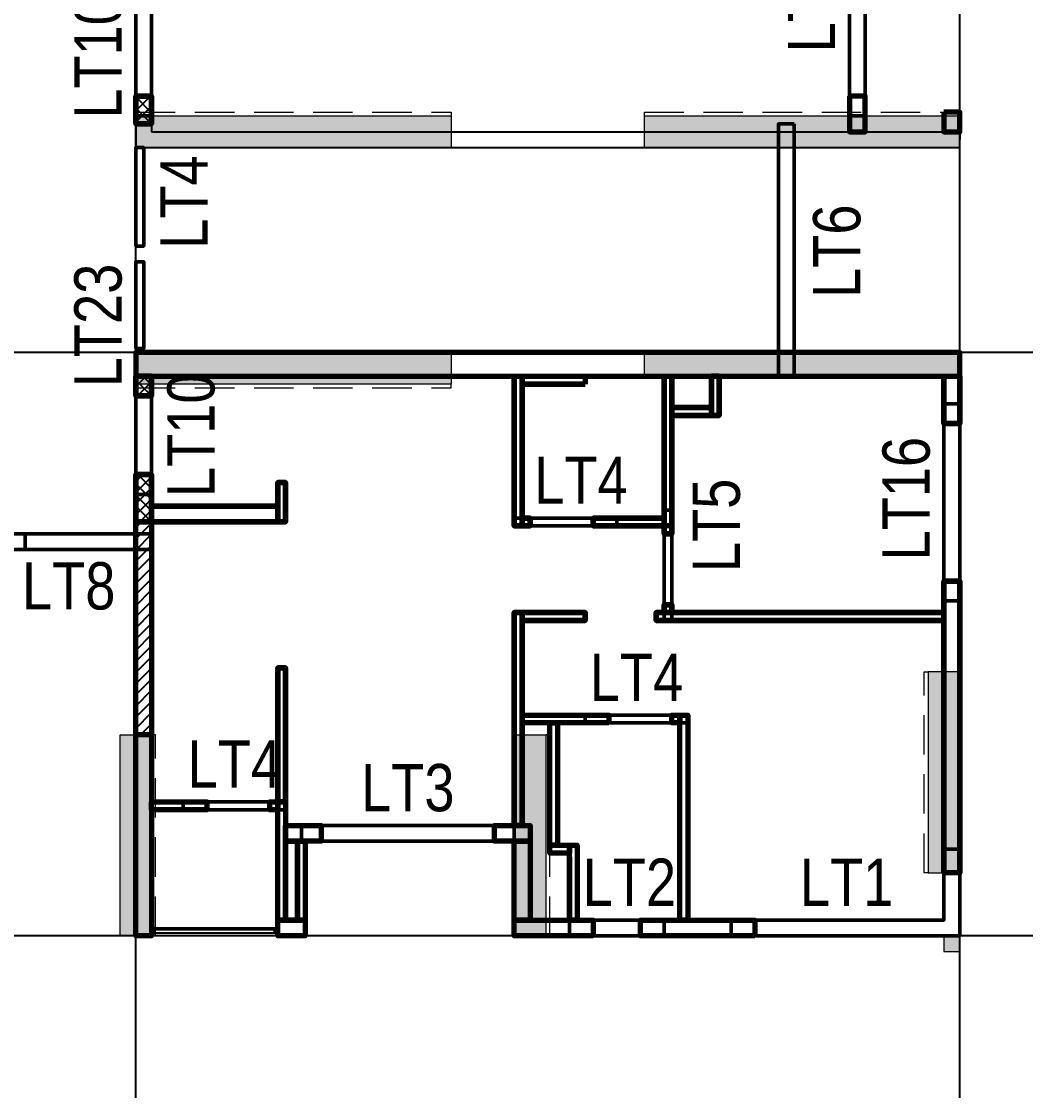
# Model space of a CAD drawing. Header units: millimetres. Extents: x -25197 to 555828, y -17247 to 174153.
# Drawn here: x 404135 to 416872, y 88286 to 101850 of the extents above; entities that cross this region are included whole.
import ezdxf
from ezdxf.enums import TextEntityAlignment as Align

# ---------------------------------------------------------------- set-up
doc = ezdxf.new("R2010")
doc.units = ezdxf.units.MM
doc.header["$LTSCALE"] = 250
for name, pattern in [('CHG_XX_Cot_Tang 1$0$MB_Luoi truc$0$HTT Hidden 21', [3, 2, -1]), ('CHG_XX_Luoi truc$0$MB_Luoi truc$0$Center101', [13, 10, -1, 1, -1]), ('MB Can ho 2PN goc-Type C$0$HIDDEN', [0.375, 0.25, -0.125])]:
    doc.linetypes.add(name, pattern=pattern)
for name, color, linetype, lineweight in [('CHG_XX_Cot_Tang 1$0$NS-Pier', 150, 'Continuous', 9), ('CHG_XX_Cot_Tang 1$0$NS-Pier @ 1 VP1', 150, 'Continuous', 9), ('CHG_XX_Cot_Tang 1$0$NS-Pier @ 1 VP2', 150, 'Continuous', 9), ('CHG_XX_Cot_Tang 1$0$NS-Pier @ 1 VP3', 150, 'Continuous', 9), ('CHG_XX_Cot_Tang 1$0$NS-Pier @ 1 VPModel', 150, 'Continuous', 9), ('CHG_XX_Cot_Tang 1$0$NS-Pier @ 100', 150, 'Continuous', 9), ('CHG_XX_Cot_Tang 1$0$NS-Pier @ 150', 150, 'Continuous', 9), ('CHG_XX_Cot_Tang 1$0$NS-Pier @ 200', 150, 'Continuous', 9), ('CHG_XX_Cot_Tang 1$0$NS-Pier @ 350', 150, 'Continuous', 9), ('CHG_XX_Cot_Tang 1$0$S_Concrete_Cont_2 Normal', 2, 'Continuous', 13), ('CTHEP', 2, 'Continuous', 50), ('MB Can ho 2PN goc-Type C$0$Wall Line', 4, 'Continuous', 70), ('mb can ho 2pn_TW A$0$Wall Line', 4, 'Continuous', 70), ('mb_unitmix twa 1-20$0$Wall Line', 4, 'Continuous', 70), ('Net cat Tuong', 4, 'Continuous', 9)]:
    doc.layers.add(name, color=color, linetype=linetype, lineweight=lineweight)
for name, color, linetype in [('CHG_XX_Luoi truc$0$Grid', 34, 'Continuous'), ('CHG_XX_Luoi truc$0$Grid Line', 8, 'CHG_XX_Luoi truc$0$MB_Luoi truc$0$Center101'), ('MB Can ho 2PN goc-Type C$0$Brick Wall', 4, 'Continuous'), ('mb can ho 2pn_TW A$0$Brick Wall', 4, 'Continuous'), ('mb_unitmix twa 1-20$0$Wall Hatch', 134, 'Continuous'), ('TEXT', 21, 'Continuous')]:
    doc.layers.add(name, color=color, linetype=linetype)
doc.styles.add('CHG_XX_Luoi truc$0$MB_Luoi truc$0$Grid A-F$0$VNI-HelveCB', font='VHELVCB_0.TTF')
doc.styles.add('TTP-HelCon', font='VHELVCN_0.TTF')

# ---------------------------------------------------------------- blocks, each defined once
blk = doc.blocks.new('*U2169')
at = {"layer": 'CHG_XX_Luoi truc$0$Grid Line'}
blk.add_line((0, 0), (0, 608), dxfattribs=at)
at = {"layer": 'CHG_XX_Luoi truc$0$Grid', "lineweight": -2, "style": 'CHG_XX_Luoi truc$0$MB_Luoi truc$0$Grid A-F$0$VNI-HelveCB'}
for tag, p in [('GRIDSUB', (0, 617)), ('GRID', (0, -9))]:
    blk.add_attdef(tag, text='', height=5, dxfattribs=at).set_placement(p, align=Align.MIDDLE)
blk = doc.blocks.new('*U2171')
at = {"layer": 'CHG_XX_Luoi truc$0$Grid Line'}
blk.add_line((0, 0), (0, 438), dxfattribs=at)
at = {"layer": 'CHG_XX_Luoi truc$0$Grid', "lineweight": -2, "style": 'CHG_XX_Luoi truc$0$MB_Luoi truc$0$Grid A-F$0$VNI-HelveCB'}
for tag, p in [('GRIDSUB', (0, 447)), ('GRID', (0, -9))]:
    blk.add_attdef(tag, text='', height=5, dxfattribs=at).set_placement(p, align=Align.MIDDLE)
blk = doc.blocks.new('CHG_XX_Luoi truc')
at = {"layer": 'CHG_XX_Luoi truc$0$Grid', "xscale": 300, "yscale": 300, "zscale": 300}
for p in [(12250, -12747), (22700, -12747)]:
    blk.add_blockref('*U2169', p, dxfattribs=at)
at = {"layer": 'CHG_XX_Luoi truc$0$Grid', "xscale": 300.0000000000013, "yscale": 300.0000000000013, "zscale": 300.0000000000013, "rotation": 90}
for p in [(110703, 97650), (110703, 90250)]:
    blk.add_blockref('*U2171', p, dxfattribs=at)
blk = doc.blocks.new('*U2323')
at = {"layer": 'CHG_XX_Cot_Tang 1$0$NS-Pier @ 1 VP1'}
h = blk.add_hatch(color=256, dxfattribs=at)
h.dxf.hatch_style = 1
h.paths.add_polyline_path([(400, 0), (0, 0), (0, -2550), (400, -2550)])
at = {"layer": 'CHG_XX_Cot_Tang 1$0$NS-Pier @ 1 VP2'}
h = blk.add_hatch(color=256, dxfattribs=at)
h.dxf.hatch_style = 1
h.paths.add_polyline_path([(400, 0), (0, 0), (0, -2550), (400, -2550)])
at = {"layer": 'CHG_XX_Cot_Tang 1$0$NS-Pier @ 1 VP3'}
h = blk.add_hatch(color=256, dxfattribs=at)
h.dxf.hatch_style = 1
h.paths.add_polyline_path([(400, 0), (0, 0), (0, -2550), (400, -2550)])
at = {"layer": 'CHG_XX_Cot_Tang 1$0$NS-Pier @ 1 VPModel'}
h = blk.add_hatch(color=256, dxfattribs=at)
h.dxf.hatch_style = 1
h.paths.add_polyline_path([(400, 0), (0, 0), (0, -2550), (400, -2550)])
at = {"layer": 'CHG_XX_Cot_Tang 1$0$NS-Pier @ 100'}
h = blk.add_hatch(color=256, dxfattribs=at)
h.dxf.hatch_style = 1
h.paths.add_polyline_path([(400, 0), (0, 0), (0, -2550), (400, -2550)])
at = {"layer": 'CHG_XX_Cot_Tang 1$0$NS-Pier @ 150'}
h = blk.add_hatch(color=256, dxfattribs=at)
h.dxf.hatch_style = 1
h.paths.add_polyline_path([(400, 0), (0, 0), (0, -2550), (400, -2550)])
at = {"layer": 'CHG_XX_Cot_Tang 1$0$NS-Pier @ 200'}
h = blk.add_hatch(color=256, dxfattribs=at)
h.dxf.hatch_style = 1
h.paths.add_polyline_path([(400, 0), (0, 0), (0, -2550), (400, -2550)])
at = {"layer": 'CHG_XX_Cot_Tang 1$0$NS-Pier @ 350'}
h = blk.add_hatch(color=256, dxfattribs=at)
h.dxf.hatch_style = 1
h.paths.add_polyline_path([(400, 0), (0, 0), (0, -2550), (400, -2550)])
blk = doc.blocks.new('CHG_XX_Cot_Tang 1$0$Block A_C450x2250')
at = {"layer": 'CHG_XX_Cot_Tang 1$0$NS-Pier', "color": 9, "linetype": 'CHG_XX_Cot_Tang 1$0$MB_Luoi truc$0$HTT Hidden 21'}
blk.add_lwpolyline([(0, 0), (-50, 0), (-50, -2550), (0, -2550)], dxfattribs=at)
at = {"layer": 'CHG_XX_Cot_Tang 1$0$NS-Pier'}
blk.add_lwpolyline([(400, -2550), (0, -2550), (0, 0), (400, 0)], close=True, dxfattribs=at)
blk.add_blockref('*U2323', (0, 0), dxfattribs=at)
blk = doc.blocks.new('CHG_XX_Cot_Tang 1$0$cot thong gio')
at = {"layer": 'CHG_XX_Cot_Tang 1$0$S_Concrete_Cont_2 Normal', "color": 3, "ltscale": 0.8}
blk.add_lwpolyline([(-100, -70), (100, -70), (100, 130), (-100, 130)], close=True, dxfattribs=at)
blk.add_solid([(-100, 130), (-100, -70), (100, 130), (100, -70)], dxfattribs=at)
blk = doc.blocks.new('CHG_XX_Cot_Tang 1$0$Block A_C10450x300')
at = {"layer": 'CHG_XX_Cot_Tang 1$0$NS-Pier', "true_color": 0x139b48}
h = blk.add_hatch(color=114, dxfattribs=at)
h.dxf.hatch_style = 1
h.paths.add_polyline_path([(6450, 100), (6450, -300), (10450, -300), (10450, 100)])
h.paths.add_polyline_path([(4000, -300), (4000, 100), (0, 100), (0, -300)])
at = {"layer": 'CHG_XX_Cot_Tang 1$0$NS-Pier', "color": 9, "linetype": 'CHG_XX_Cot_Tang 1$0$MB_Luoi truc$0$HTT Hidden 21'}
for points in [[(0, 100), (0, 150), (4000, 150), (4000, 100)], [(6450, 100), (6450, 150), (10450, 150), (10450, 100)]]:
    blk.add_lwpolyline(points, dxfattribs=at)
at = {"layer": 'CHG_XX_Cot_Tang 1$0$NS-Pier'}
for points in [[(0, 100), (4000, 100), (4000, -300), (0, -300)], [(6450, 100), (10450, 100), (10450, -300), (6450, -300)]]:
    blk.add_lwpolyline(points, close=True, dxfattribs=at)
blk = doc.blocks.new('CHG_XX_Cot_Tang 1')
at = {"layer": 'CHG_XX_Cot_Tang 1$0$NS-Pier', "true_color": 0x139b48}
h = blk.add_hatch(color=114, dxfattribs=at)
h.dxf.hatch_style = 1
h.paths.add_polyline_path([(18700, 97650), (18700, 97350), (22700, 97350), (22700, 97650)])
h.paths.add_polyline_path([(16250, 97250), (16250, 97650), (12250, 97650), (12250, 97250)])
at = {"layer": 'CHG_XX_Cot_Tang 1$0$NS-Pier'}
for points in [[(12250, 97650), (16250, 97650), (16250, 97250), (12250, 97250)], [(18700, 97650), (22700, 97650), (22700, 97350), (18700, 97350)]]:
    blk.add_lwpolyline(points, close=True, dxfattribs=at)
at = {"layer": 'CHG_XX_Cot_Tang 1$0$NS-Pier', "color": 9, "linetype": 'CHG_XX_Cot_Tang 1$0$MB_Luoi truc$0$HTT Hidden 21'}
blk.add_lwpolyline([(12250, 97250), (12250, 97200), (16250, 97200), (16250, 97250)], dxfattribs=at)
at = {"layer": 'CHG_XX_Cot_Tang 1$0$NS-Pier'}
for name, p in [('CHG_XX_Luoi truc', (0, 0)), ('CHG_XX_Cot_Tang 1$0$Block A_C10450x300', (12250, 100550))]:
    blk.add_blockref(name, p, dxfattribs=at)
at = {"layer": 'CHG_XX_Cot_Tang 1$0$NS-Pier', "xscale": -1, "rotation": 180}
blk.add_blockref('CHG_XX_Cot_Tang 1$0$Block A_C450x2250', (22300, 91050), dxfattribs=at)
at = {"layer": 'CHG_XX_Cot_Tang 1$0$NS-Pier', "rotation": 180}
for p in [(12450, 90250), (17450, 90250)]:
    blk.add_blockref('CHG_XX_Cot_Tang 1$0$Block A_C450x2250', p, dxfattribs=at)
at = {"layer": 'CHG_XX_Cot_Tang 1$0$S_Concrete_Cont_2 Normal'}
blk.add_blockref('CHG_XX_Cot_Tang 1$0$cot thong gio', (22600, 90119.6), dxfattribs=at)
blk = doc.blocks.new('*U1894')
at = {"color": 9}
blk.add_lwpolyline([(0, 50), (1600, 50), (1600, -50), (0, -50)], close=True, dxfattribs=at)
blk.add_lwpolyline([(0, 50), (1600, 50), (1600, -30), (0, -30)], close=True)
at = {"color": 151}
blk.add_lwpolyline([(1600, 10), (0, 10), (0, 50), (1600, 50)], close=True, dxfattribs=at)
at = {"color": 2}
for points in [[(0, 10), (40, 10), (40, -30), (0, -30)], [(1560, 10), (1600, 10), (1600, -30), (1560, -30)]]:
    blk.add_lwpolyline(points, close=True, dxfattribs=at)
at = {"color": 250, "linetype": 'MB Can ho 2PN goc-Type C$0$HIDDEN'}
for points in [[(0, 10), (40, -30)], [(0, -30), (40, 10)], [(1560, 10), (1600, -30)], [(1560, -30), (1600, 10)]]:
    blk.add_lwpolyline(points, dxfattribs=at)
blk = doc.blocks.new('*U1611')
at = {"layer": 'MB Can ho 2PN goc-Type C$0$Wall Line'}
blk.add_lwpolyline([(-1900, 0), (0, 0), (0, 100), (-1900, 100)], close=True, dxfattribs=at)
blk = doc.blocks.new('*U1612')
at = {"layer": 'MB Can ho 2PN goc-Type C$0$Wall Line'}
blk.add_lwpolyline([(-2000, 0), (0, 0), (0, 100), (-2000, 100)], close=True, dxfattribs=at)
blk = doc.blocks.new('*U1600')
at = {"layer": 'MB Can ho 2PN goc-Type C$0$Wall Line'}
blk.add_lwpolyline([(-2700, 0), (0, 0), (0, 100), (-2700, 100)], close=True, dxfattribs=at)
blk = doc.blocks.new('*U1601')
at = {"layer": 'MB Can ho 2PN goc-Type C$0$Wall Line'}
blk.add_lwpolyline([(-2600, 0), (0, 0), (0, 100), (-2600, 100)], close=True, dxfattribs=at)
blk = doc.blocks.new('*U1986')
at = {"layer": 'MB Can ho 2PN goc-Type C$0$Wall Line'}
blk.add_lwpolyline([(-950, 0), (0, 0), (0, 100), (-950, 100)], close=True, dxfattribs=at)
blk = doc.blocks.new('*U1602')
at = {"layer": 'MB Can ho 2PN goc-Type C$0$Wall Line'}
blk.add_lwpolyline([(-1700, 0), (0, 0), (0, 100), (-1700, 100)], close=True, dxfattribs=at)
blk = doc.blocks.new('*U1603')
at = {"layer": 'MB Can ho 2PN goc-Type C$0$Wall Line'}
blk.add_lwpolyline([(-100, 0), (0, 0), (0, 100), (-100, 100)], close=True, dxfattribs=at)
blk = doc.blocks.new('*U1598')
at = {"layer": 'MB Can ho 2PN goc-Type C$0$Wall Line'}
blk.add_lwpolyline([(-500, 0), (0, 0), (0, 100), (-500, 100)], close=True, dxfattribs=at)
blk = doc.blocks.new('*U1608')
at = {"layer": 'MB Can ho 2PN goc-Type C$0$Wall Line'}
blk.add_lwpolyline([(0, 800), (0, 0), (100, 0), (100, 800)], close=True, dxfattribs=at)
blk = doc.blocks.new('*U1606')
at = {"layer": 'MB Can ho 2PN goc-Type C$0$Wall Line'}
blk.add_lwpolyline([(0, 100), (0, 0), (100, 0), (100, 100)], close=True, dxfattribs=at)
blk = doc.blocks.new('*U1613')
at = {"layer": 'MB Can ho 2PN goc-Type C$0$Wall Line'}
blk.add_lwpolyline([(0, 900), (0, 0), (100, 0), (100, 900)], close=True, dxfattribs=at)
blk = doc.blocks.new('*U1614')
at = {"layer": 'MB Can ho 2PN goc-Type C$0$Wall Line'}
blk.add_lwpolyline([(0, 3650), (0, 0), (100, 0), (100, 3650)], close=True, dxfattribs=at)
blk = doc.blocks.new('*U1607')
at = {"layer": 'MB Can ho 2PN goc-Type C$0$Wall Line'}
blk.add_lwpolyline([(0, 1100), (0, 0), (100, 0), (100, 1100)], close=True, dxfattribs=at)
blk = doc.blocks.new('*U1604')
at = {"layer": 'MB Can ho 2PN goc-Type C$0$Wall Line'}
blk.add_lwpolyline([(0, 250), (0, 0), (100, 0), (100, 250)], close=True, dxfattribs=at)
blk = doc.blocks.new('*U1985')
at = {"layer": 'MB Can ho 2PN goc-Type C$0$Wall Line'}
blk.add_lwpolyline([(0, 1600), (0, 0), (200, 0), (200, 1600)], close=True, dxfattribs=at)
blk = doc.blocks.new('*U1605')
at = {"layer": 'MB Can ho 2PN goc-Type C$0$Wall Line'}
blk.add_lwpolyline([(0, 700), (0, 0), (100, 0), (100, 700)], close=True, dxfattribs=at)
blk = doc.blocks.new('*U1609')
at = {"layer": 'MB Can ho 2PN goc-Type C$0$Wall Line'}
blk.add_lwpolyline([(-1500, 0), (0, 0), (0, 100), (-1500, 100)], close=True, dxfattribs=at)
blk = doc.blocks.new('*U1610')
at = {"layer": 'MB Can ho 2PN goc-Type C$0$Wall Line'}
blk.add_lwpolyline([(-1000, 0), (0, 0), (0, 100), (-1000, 100)], close=True, dxfattribs=at)
blk = doc.blocks.new('*U1591')
at = {"layer": 'MB Can ho 2PN goc-Type C$0$Wall Line'}
blk.add_lwpolyline([(-1000, 0), (0, 0), (0, 200), (-1000, 200)], close=True, dxfattribs=at)
blk = doc.blocks.new('*U1592')
at = {"layer": 'MB Can ho 2PN goc-Type C$0$Wall Line'}
blk.add_lwpolyline([(-3700, 0), (0, 0), (0, 200), (-3700, 200)], close=True, dxfattribs=at)
blk = doc.blocks.new('*U1593')
at = {"layer": 'MB Can ho 2PN goc-Type C$0$Wall Line'}
blk.add_lwpolyline([(-600, 0), (0, 0), (0, 200), (-600, 200)], close=True, dxfattribs=at)
blk = doc.blocks.new('*U1594')
at = {"layer": 'MB Can ho 2PN goc-Type C$0$Wall Line'}
blk.add_lwpolyline([(0, 1450), (0, 0), (200, 0), (200, 1450)], close=True, dxfattribs=at)
blk = doc.blocks.new('*U1595')
at = {"layer": 'MB Can ho 2PN goc-Type C$0$Wall Line'}
blk.add_lwpolyline([(0, 1000), (0, 0), (200, 0), (200, 1000)], close=True, dxfattribs=at)
blk = doc.blocks.new('*U1596')
at = {"layer": 'MB Can ho 2PN goc-Type C$0$Wall Line'}
blk.add_lwpolyline([(0, 350), (0, 0), (200, 0), (200, 350)], close=True, dxfattribs=at)
blk = doc.blocks.new('*U1597')
at = {"layer": 'MB Can ho 2PN goc-Type C$0$Wall Line'}
blk.add_lwpolyline([(0, 450), (0, 0), (200, 0), (200, 450)], close=True, dxfattribs=at)
blk = doc.blocks.new('*U1984')
at = {"layer": 'MB Can ho 2PN goc-Type C$0$Wall Line'}
blk.add_lwpolyline([(-1550, 0), (0, 0), (0, 100), (-1550, 100)], close=True, dxfattribs=at)
blk = doc.blocks.new('*U1599')
at = {"layer": 'MB Can ho 2PN goc-Type C$0$Wall Line'}
blk.add_lwpolyline([(0, 500), (0, 0), (100, 0), (100, 500)], close=True, dxfattribs=at)
blk = doc.blocks.new('*U1565')
at = {"layer": 'mb can ho 2pn_TW A$0$Wall Line'}
blk.add_lwpolyline([(0, -450), (0, 0), (-200, 0), (-200, -450)], close=True, dxfattribs=at)
blk = doc.blocks.new('*U1559')
at = {"layer": 'mb can ho 2pn_TW A$0$Wall Line'}
blk.add_lwpolyline([(0, -250), (0, 0), (-200, 0), (-200, -250)], close=True, dxfattribs=at)

msp = doc.modelspace()

# ---------------------------------------------------------------- hatches: boundary and pattern name
at = {"layer": 'mb_unitmix twa 1-20$0$Wall Hatch'}
h = msp.add_hatch(dxfattribs=at)
h.set_pattern_fill('LINE10', color=256, scale=100, angle=45, style=0, pattern_type=2)
h.set_pattern_definition([(45, (-1194282.71, 16882.05), (-70.710678, 70.710678), [])])
h.paths.add_polyline_path([(405586.05606, 100550.00001), (405586.05606, 100900.00001), (405786.05606, 100900.00001), (405786.05606, 100550.00001)])
h = msp.add_hatch(dxfattribs=at)
h.set_pattern_fill('LINE10', color=256, scale=100, angle=135, style=0, pattern_type=2)
h.set_pattern_definition([(135, (405636.06, 100700), (-70.71, -70.71), [])])
h.paths.add_polyline_path([(405786.05606, 100550.00001), (405786.05606, 100900.00001), (405586.05606, 100900.00001), (405586.05606, 100550.00001)])
h = msp.add_hatch(dxfattribs=at)
h.set_pattern_fill('LINE10', color=256, scale=100, angle=135, style=0, pattern_type=2)
h.set_pattern_definition([(135, (405636.06, 97250), (-70.71, -70.71), [])])
h.paths.add_polyline_path([(405786.05636, 97100), (405786.05636, 97350), (405586.05636, 97350), (405586.05636, 97100)])
h = msp.add_hatch(dxfattribs=at)
h.set_pattern_fill('LINE10', color=256, scale=100, angle=45, style=0, pattern_type=2)
h.set_pattern_definition([(45, (-1194182.71, 16882.05), (-70.710678, 70.710678), [])])
h.paths.add_polyline_path([(405586.05636, 97100), (405586.05636, 97350), (405786.05636, 97350), (405786.05636, 97100)])
h = msp.add_hatch(dxfattribs=at)
h.set_pattern_fill('LINE10', color=256, scale=100, angle=45, style=0, pattern_type=2)
h.set_pattern_definition([(45, (-1194532.71, 16882.05), (-70.710678, 70.710678), [])])
h.paths.add_polyline_path([(405586.05606, 95500), (405586.05606, 96100), (405786.05606, 96100), (405786.05606, 95500)])
h = msp.add_hatch(dxfattribs=at)
h.set_pattern_fill('LINE10', color=256, scale=100, angle=135, style=0, pattern_type=2)
h.set_pattern_definition([(135, (405636.06, 95650), (-70.71, -70.71), [])])
h.paths.add_polyline_path([(405786.05606, 95500), (405786.05606, 96100), (405586.05606, 96100), (405586.05606, 95500)])
h = msp.add_hatch(dxfattribs=at)
h.set_pattern_fill('LINE10', color=256, scale=100, angle=45, style=0, pattern_type=2)
h.set_pattern_definition([(45, (-1196632.71, 16882.05), (-70.710678, 70.710678), [])])
h.paths.add_polyline_path([(405586.05606, 92800), (405586.05606, 95500), (405786.05606, 95500), (405786.05606, 92800)])

# ---------------------------------------------------------------- linework, layer by layer
at = {"layer": 'CTHEP'}
for points in [[(414636.18185, 103350.00001), (414836.18185, 103350.00001), (414836.18185, 100650), (414636.18185, 100650)], [(405586.18215, 102150.00001), (405786.18215, 102150.00001), (405786.18215, 100650.00001), (405586.18215, 100650.00001)], [(413936.05606, 100550), (413736.05606, 100550), (413736.05606, 97350), (413936.05606, 97350)], [(405586.18184, 99000.00001), (405686.18185, 99000.00001), (405686.18185, 100250.00001), (405586.18184, 100250.00001)], [(405586.18185, 97700.00001), (405686.18188, 97700.00001), (405686.18188, 98800.00001), (405586.18185, 98800.00001)], [(405586.18185, 97350), (405786.18185, 97350), (405786.18185, 95850), (405586.18185, 95850)], [(415836.18185, 97000), (416036.18186, 97000), (416036.18186, 94500), (415836.18185, 94500)], [(412286.18185, 94250), (412286.18185, 95649.99998), (412386.18185, 95649.99998), (412386.18185, 94250)], [(410386.18185, 95549.99784), (411686.18183, 95549.99784), (411686.18183, 95449.99784), (410386.18185, 95449.99784)], [(403586.18215, 95150.00001), (405786.18185, 95150.00001), (405786.18185, 95350), (403586.18215, 95350)], [(405784.51067, 95350), (405784.51067, 95150), (404184.51067, 95150), (404184.51067, 95350)], [(411286.18183, 93049.99784), (412586.18181, 93049.99784), (412586.18181, 92949.99784), (411286.18183, 92949.99784)], [(406186.18187, 91950), (407486.18185, 91950), (407486.18185, 91850), (406186.18187, 91850)], [(407686.18185, 91650), (410386.18185, 91650), (410386.18185, 91450), (407686.18185, 91450)], [(413136.18185, 90450.00002), (413136.18185, 90250), (416036.18185, 90250), (416036.18186, 91350), (415836.18185, 91349.99998), (415836.18185, 90449.99998)], [(411087.6234, 90450), (412287.62342, 90450), (412287.62342, 90250), (411087.6234, 90250)]]:
    msp.add_lwpolyline(points, close=True, dxfattribs=at)
at = {"layer": 'MB Can ho 2PN goc-Type C$0$Brick Wall', "color": 6}
for p, q in [((412386.05604, 93050), (412386.05604, 92950)), ((410136.05606, 91650), (410386.05606, 91650)), ((410136.05606, 91450), (410136.05606, 91650))]:
    msp.add_line(p, q, dxfattribs=at)
at = {"layer": 'MB Can ho 2PN goc-Type C$0$Wall Line'}
for p, q in [((412886.05604, 96949.99999), (412886.05606, 97349.99999)), ((412986.05604, 96849.99998), (412986.05606, 97349.99998)), ((410486.05605, 97250), (411286.05606, 97250.00001)), ((412386.05606, 96950), (412886.05604, 96949.99999)), ((412386.05606, 96850), (412986.05604, 96849.99998)), ((410386.05606, 91650), (410386.05606, 94350)), ((410386.05606, 94350), (411286.05606, 94350)), ((411286.05606, 94350), (411286.05606, 94250)), ((411286.05606, 94250), (410486.05606, 94250)), ((410486.05606, 94250), (410486.05606, 93050.00001)), ((410486.05606, 93050.00001), (410936.05606, 93050.00001)), ((410936.05606, 93050.00001), (410936.05606, 93050)), ((410936.05606, 93050), (411386.05606, 93050)), ((411586.05606, 93050), (411586.05606, 92950)), ((410136.05606, 91650), (410386.05606, 91650)), ((410136.05606, 91450), (410136.05606, 91650)), ((410386.05606, 91450), (410136.05606, 91450)), ((410386.05606, 90250), (410386.05606, 91450)), ((411186.05606, 91350), (411186.05606, 90450)), ((411086.05606, 91250), (411086.05606, 90450)), ((416036.05606, 91050), (415836.05606, 91050)), ((416036.05606, 91050), (415836.05606, 91050)), ((410836.05606, 90450), (411086.05605, 90450)), ((411186.05606, 90450), (411386.05606, 90450)), ((411386.05606, 90450), (411386.05606, 90250)), ((411386.05606, 90250), (410386.05606, 90250))]:
    msp.add_line(p, q, dxfattribs=at)
for points in [[(412986.05606, 97350), (415836.05606, 97350), (415836.05606, 96750), (416036.05606, 96750), (416036.05606, 97650), (405586.05606, 97650), (405586.05606, 97100), (405786.05606, 97100), (405786.05606, 97350), (410386.05606, 97350), (410386.05606, 95450), (410586.05606, 95450), (410586.05606, 95550), (410486.05606, 95550), (410486.05606, 97250)], [(411286.05606, 97350), (412286.05606, 97350), (412286.05606, 95550), (411386.05606, 95550), (411386.05606, 95450), (412286.05606, 95450), (412286.05606, 95350), (412386.05606, 95350), (412386.05606, 96850.00001)], [(412386.05606, 96950), (412386.05606, 97350), (412386.05606, 97350), (412386.05606, 97350), (412886.05608, 97350)], [(416036.05606, 91050), (416036.05606, 94750), (415836.05606, 94750), (415836.05606, 94350), (412386.05606, 94350), (412386.05606, 94450), (412286.05606, 94450), (412286.05606, 94350), (412186.05606, 94350), (412186.05606, 94250), (415836.05606, 94250), (415836.05606, 91050)]]:
    msp.add_lwpolyline(points, dxfattribs=at)
for points in [[(405586.05606, 96100), (405786.05606, 96100), (405786.05606, 95700), (407386.05606, 95700), (407386.05606, 96000), (407486.05606, 96000), (407486.05606, 95500), (405786.05606, 95500), (405786.05606, 91950), (406486.05606, 91950), (406486.05606, 91850), (405786.05606, 91850), (405786.05606, 90250), (405586.05606, 90250)], [(407386.05606, 93650), (407486.05606, 93650), (407486.05606, 91650), (407936.05606, 91650), (407936.05606, 91450), (407736.05606, 91450), (407736.05606, 90250), (407386.05606, 90250), (407386.05606, 91850), (407286.05606, 91850), (407286.05606, 91950), (407386.05606, 91950)], [(407486.05606, 91450), (407636.05606, 91450), (407636.05606, 90450), (407486.05606, 90450)]]:
    msp.add_lwpolyline(points, close=True, dxfattribs=at)
at = {"layer": 'mb can ho 2pn_TW A$0$Brick Wall'}
for p, q in [((405586.05606, 100900.00001), (405686.05606, 100900.00001)), ((405586.05606, 100900.00001), (405586.05606, 100250.00001)), ((405786.05606, 100900.00001), (405686.05606, 100900.00001)), ((405786.05606, 100900.00001), (405786.05606, 100450.00001)), ((405786.05606, 100450.00001), (416036.05606, 100450.00001)), ((416036.05606, 100450.00001), (416036.05606, 100350.00001)), ((405586.05606, 100250.00001), (416036.05606, 100250.00001)), ((416036.05606, 100250.00001), (416036.05606, 100350.00001))]:
    msp.add_line(p, q, dxfattribs=at)
at = {"layer": 'mb_unitmix twa 1-20$0$Wall Line'}
for points in [[(405586.05606, 100550.00001), (405586.05606, 100900.00001), (405786.05606, 100900.00001), (405786.05606, 100550.00001)], [(405786.05606, 100550.00001), (405786.05606, 100900.00001), (405586.05606, 100900.00001), (405586.05606, 100550.00001)], [(405786.05636, 97100), (405786.05636, 97350), (405586.05636, 97350), (405586.05636, 97100)], [(405586.05636, 97100), (405586.05636, 97350), (405786.05636, 97350), (405786.05636, 97100)], [(405586.05606, 95500), (405586.05606, 96100), (405786.05606, 96100), (405786.05606, 95500)], [(405786.05606, 95500), (405786.05606, 96100), (405586.05606, 96100), (405586.05606, 95500)], [(405586.05606, 92800), (405586.05606, 95500), (405786.05606, 95500), (405786.05606, 92800)]]:
    msp.add_lwpolyline(points, close=True, dxfattribs=at)

# ---------------------------------------------------------------- block references
at = {"layer": 'MB Can ho 2PN goc-Type C$0$Brick Wall', "xscale": -1, "rotation": 270}
for name, p in [('*U1611', (410386.05606, 97350)), ('*U1608', (410486.05606, 97250)), ('*U1612', (412286.05606, 97350)), ('*U1598', (412886.05606, 97350)), ('*U1593', (415836.05606, 97350)), ('*U1599', (412386.05606, 96850)), ('*U1598', (407386.05606, 96000)), ('*U1985', (405786.05606, 95500)), ('*U1606', (410486.05606, 95450)), ('*U1613', (411386.05606, 95450)), ('*U1592', (415836.05606, 94750)), ('*U1603', (412286.05606, 94450)), ('*U1600', (410386.05606, 94350)), ('*U1608', (410486.05606, 94250)), ('*U1614', (412186.05606, 94250)), ('*U1602', (407386.05606, 93650)), ('*U1607', (410486.05606, 92950)), ('*U1606', (412386.05606, 92950)), ('*U1601', (412486.05601, 93050)), ('*U1984', (410836.05606, 92950)), ('*U1605', (405786.05606, 91850)), ('*U1606', (407286.05606, 91850)), ('*U1609', (407386.05606, 91950)), ('*U1597', (407486.05606, 91450)), ('*U1597', (410136.05606, 91450)), ('*U1610', (407636.05606, 91450)), ('*U1591', (410386.05606, 91450)), ('*U1604', (410836.05606, 91300)), ('*U1986', (411086.05606, 91400)), ('*U1596', (407386.05606, 90250)), ('*U1595', (410386.05606, 90250)), ('*U1594', (411986.05606, 90250))]:
    msp.add_blockref(name, p, dxfattribs=at)
at = {"layer": 'MB Can ho 2PN goc-Type C$0$Brick Wall'}
for name, p, rotation in [('*U1598', (412986.05606, 97350), 90), ('*U1599', (412386.05606, 96950), 270), ('*U1598', (407486.05606, 96000), 90), ('*U1985', (405786.05606, 95700), 270), ('*U1603', (412386.05606, 95450), 90), ('*U1603', (412386.05606, 94450), 90), ('*U1600', (410486.05606, 94350), 90), ('*U1608', (410486.05606, 94350), 270), ('*U1614', (412186.05606, 94350), 270), ('*U1602', (407486.05606, 93650), 90), ('*U1894', (407386.05606, 90300), 179.9999999999999)]:
    msp.add_blockref(name, p, dxfattribs=dict(at, rotation=rotation))
at = {"layer": 'mb can ho 2pn_TW A$0$Brick Wall', "rotation": 179.9999999999999}
for name, p in [('*U1565', (414636.05606, 100450.00001)), ('*U1559', (415836.05606, 100450.00001))]:
    msp.add_blockref(name, p, dxfattribs=at)
at = {"layer": 'Net cat Tuong'}
for name in ['CHG_XX_Luoi truc', 'CHG_XX_Cot_Tang 1', 'CHG_XX_Cot_Tang 1']:
    msp.add_blockref(name, (393336.05606, 0), dxfattribs=at)

# ---------------------------------------------------------------- texts
at = {"layer": 'TEXT', "style": 'TTP-HelCon'}
for s, p in [('LT3', (414636.18185, 102049.99998)), ('LT10', (405586.18215, 101400.00001)), ('LT4', (406676.08999, 99558.62044)), ('LT6', (414955.78905, 98934.87281)), ('LT23', (405586.18182, 97992.76121)), ('LT10', (406764.58321, 96600)), ('LT16', (415836.18178, 95795.41135)), ('LT5', (413427.71456, 95456.56566))]:
    msp.add_text(s, height=600, rotation=90, dxfattribs=at).set_placement(p, align=Align.BOTTOM_CENTER)
for s, p in [('LT4', (411231.9478, 95549.99784)), ('LT8', (404735.76357, 94209.53416)), ('LT4', (411936.18182, 93049.99784)), ('LT4', (406836.18186, 91950)), ('LT3', (409036.18185, 91650)), ('LT2', (411846.25548, 90450)), ('LT1', (414601.13701, 90450))]:
    msp.add_text(s, height=600, dxfattribs=at).set_placement(p, align=Align.BOTTOM_CENTER)

doc.saveas('drawing.dxf')
